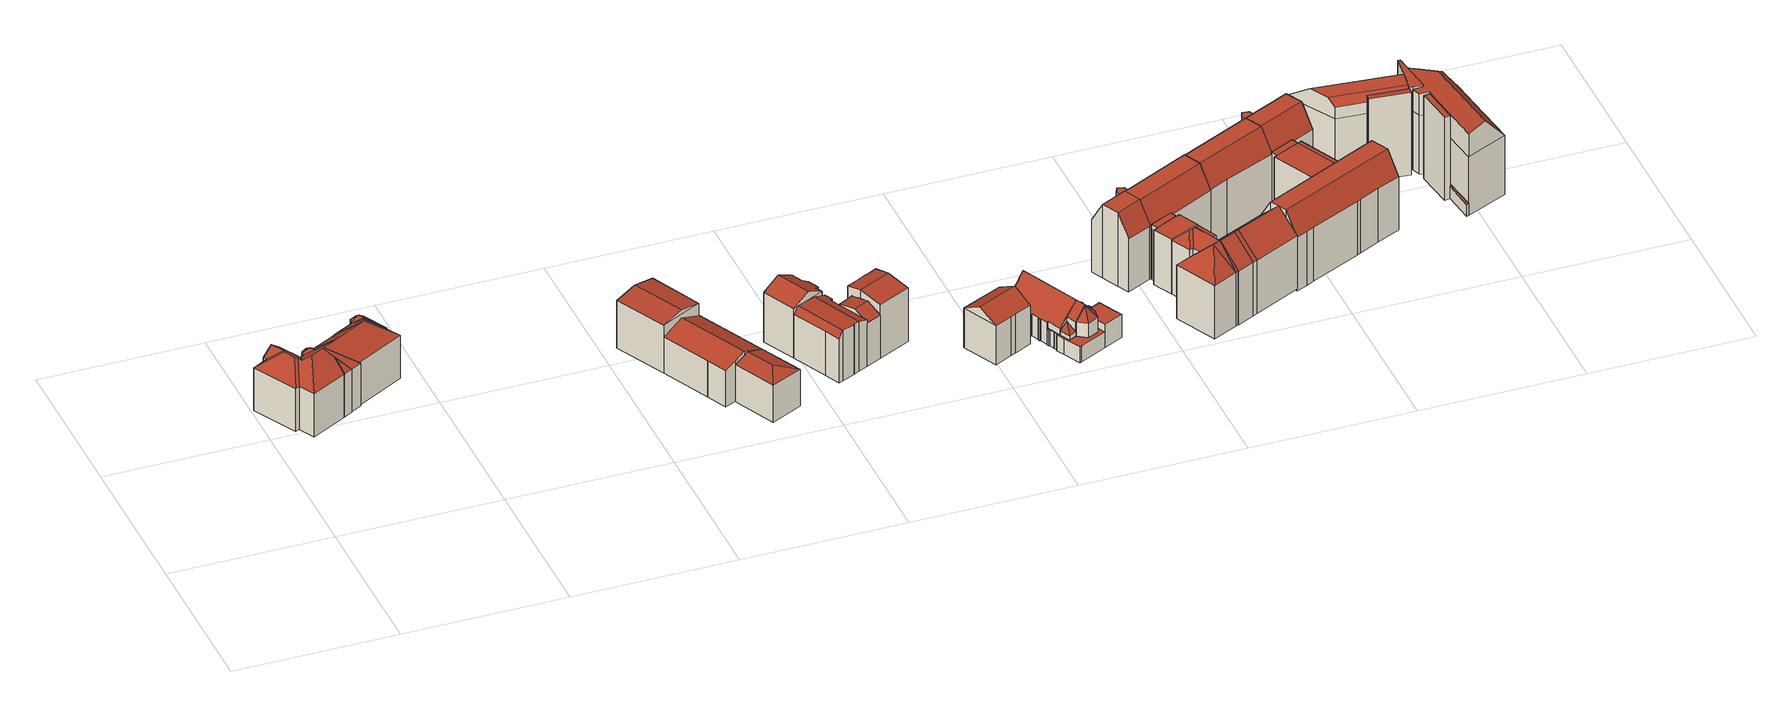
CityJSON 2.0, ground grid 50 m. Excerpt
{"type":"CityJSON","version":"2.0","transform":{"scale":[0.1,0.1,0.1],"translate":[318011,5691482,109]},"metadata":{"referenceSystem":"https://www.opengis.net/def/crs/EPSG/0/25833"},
"CityObjects":{
"building1":{"type":"Building","attributes":{"Dachtyp_tdc":"tdcFreeFormRoof","Gemeindeschluessel":14713000,"Dachneigung":38.33,"QualitaetDacherkennung":7,"Geometrietyp2DReferenz":"3000","function":"31001_2000","roofType":"5000","measuredHeight":20.16},"geometry":[{"type":"MultiSurface","lod":"2","boundaries":[[[0,1,2,3]],[[1,4,5,2]],[[4,6,7,5]],[[6,8,9,7]],[[8,10,11,9]],[[10,12,13,11]],[[12,14,15,13]],[[14,16,17,15]],[[16,18,19,17]],[[18,20,21,19]],[[20,22,23,21]],[[22,24,25,23]],[[24,26,27,25]],[[26,28,29,27]],[[28,30,31,29]],[[30,32,33,31]],[[32,34,35,33]],[[34,36,37,35]],[[36,38,39,37]],[[38,40,41,39]],[[40,42,43,41]],[[42,44,45,43]],[[44,46,47,45]],[[46,48,49,47]],[[48,50,51,49]],[[50,52,53,51]],[[52,54,55,53]],[[54,56,57,55]],[[56,58,59,57]],[[58,60,61,59]],[[60,62,63,61]],[[62,64,65,63]],[[64,0,3,65]],[[66,67,60]],[[67,66,68]],[[67,62,60]],[[67,64,62]],[[64,67,69]],[[66,60,58]],[[70,68,66,58,56]],[[70,56,54]],[[67,68,70,54,52]],[[67,71,69]],[[52,71,67]],[[52,72,71]],[[50,72,52]],[[48,72,50]],[[48,73,72]],[[46,73,48]],[[73,46,74]],[[75,76,74,46,44]],[[75,44,42]],[[77,76,75,42,40]],[[77,40,38]],[[73,74,76,77,38,36]],[[78,79,80,81,82,83,73,36,34]],[[84,85,86,87,88,78,34,32]],[[30,84,32]],[[28,84,30]],[[84,28,26]],[[85,84,26,24]],[[86,85,24,22]],[[87,86,22,20]],[[88,87,20,18]],[[79,78,88,18,16]],[[89,80,79,16,14]],[[90,89,14,12]],[[90,12,10]],[[81,80,89,90,10,8]],[[82,81,8,6]],[[83,82,6,4]],[[72,73,83,4,1]],[[71,72,1,0]],[[69,71,0,64]],[[3,2,5,7,9,11,13,15,17,19,21,23,25,27,29,31,33,35,37,39,41,43,45,47,49,51,53,55,57,59,61,63,65]]],"semantics":{"surfaces":[{"type":"WallSurface"},{"type":"RoofSurface"},{"type":"GroundSurface"}],"values":[0,0,0,0,0,0,0,0,0,0,0,0,0,0,0,0,0,0,0,0,0,0,0,0,0,0,0,0,0,0,0,0,0,1,1,1,1,1,1,1,1,1,1,1,1,1,1,1,1,1,1,1,1,1,1,1,1,0,0,0,1,1,1,1,1,1,1,1,1,1,1,1,1,1,2]}}]},
"building2":{"type":"Building","attributes":{"Dachtyp_tdc":"tdcGableRoof","Gemeindeschluessel":14713000,"Dachneigung":11.36,"QualitaetDacherkennung":78,"Geometrietyp2DReferenz":"3000","function":"31001_9998","roofType":"3100","measuredHeight":17.44},"geometry":[{"type":"MultiSurface","lod":"2","boundaries":[[[91,92,93,94]],[[92,95,96,93]],[[95,97,98,96]],[[97,91,94,98]],[[95,92,99]],[[91,97,100]],[[92,91,100,99]],[[97,95,99,100]],[[94,93,96,98]]],"semantics":{"surfaces":[{"type":"WallSurface"},{"type":"RoofSurface"},{"type":"GroundSurface"}],"values":[0,0,0,0,0,0,1,1,2]}}]},
"building3":{"type":"Building","attributes":{"Gemeindeschluessel":14713000,"Geometrietyp2DReferenz":"3000","function":"31001_9998","roofType":"9999"},"children":["building3-1","building3-2"]},
"building3-1":{"type":"BuildingPart","attributes":{"Dachtyp_tdc":"tdcGableRoof","Dachneigung":21.62,"QualitaetDacherkennung":81,"Geometrietyp2DReferenz":"3000","roofType":"3100","measuredHeight":15},"parents":["building3"],"geometry":[{"type":"MultiSurface","lod":"2","boundaries":[[[101,102,103,104,105]],[[102,106,107,103]],[[106,108,109,107]],[[108,110,94,109]],[[110,111,112,94]],[[111,113,98,112]],[[113,114,115,98]],[[111,110,108,106,102,101,116]],[[116,117,118,114,113,111]],[[119,104,103,107,109,94,112,98,115]],[[101,105,120,116]],[[105,104,119,121]],[[105,121,120]],[[120,122,117,116]],[[119,115,114,118,121]],[[121,118,117,122,120]]],"semantics":{"surfaces":[{"type":"WallSurface"},{"type":"RoofSurface"},{"type":"GroundSurface"},{"type":"ClosureSurface"}],"values":[0,0,0,0,0,0,0,1,1,2,0,3,3,0,3,3]}}]},
"building3-2":{"type":"BuildingPart","attributes":{"Dachtyp_tdc":"tdcHipAndGableRoof","Dachneigung":19.96,"QualitaetDacherkennung":84,"Geometrietyp2DReferenz":"3000","roofType":"5000","measuredHeight":14.25},"parents":["building3"],"geometry":[{"type":"MultiSurface","lod":"2","boundaries":[[[123,124,115,114]],[[123,125,126,124]],[[125,105,104,126]],[[125,123,127]],[[123,114,117,122,127]],[[105,125,127,122,120]],[[115,124,126,104,119]],[[121,119,104,105]],[[114,115,119,121,118]],[[118,117,114]],[[105,120,121]],[[121,120,122,117,118]]],"semantics":{"surfaces":[{"type":"WallSurface"},{"type":"RoofSurface"},{"type":"GroundSurface"},{"type":"ClosureSurface"}],"values":[0,0,0,1,1,1,2,3,3,0,3,3]}}]},
"building4":{"type":"Building","attributes":{"Dachtyp_tdc":"tdcFreeFormRoof","Gemeindeschluessel":14713000,"Dachneigung":27.69,"QualitaetDacherkennung":55,"Geometrietyp2DReferenz":"3000","function":"31001_9998","roofType":"5000","measuredHeight":19.57},"geometry":[{"type":"MultiSurface","lod":"2","boundaries":[[[128,129,130,131]],[[129,132,133,130]],[[132,134,135,133]],[[134,136,137,135]],[[136,138,139,137]],[[138,140,141,139]],[[140,142,143,141]],[[142,144,145,143]],[[144,146,147,145]],[[146,148,149,147]],[[148,128,131,149]],[[148,150,151,128]],[[146,144,142,140,138,136,134,132,129,151,150]],[[129,128,151]],[[148,146,150]],[[131,130,133,135,137,139,141,143,145,147,149]]],"semantics":{"surfaces":[{"type":"WallSurface"},{"type":"RoofSurface"},{"type":"GroundSurface"}],"values":[0,0,0,0,0,0,0,0,0,0,0,1,1,0,0,2]}}]},
"building5":{"type":"Building","attributes":{"Gemeindeschluessel":14713000,"Geometrietyp2DReferenz":"3000","function":"31001_9998","roofType":"9999"},"children":["building5-1","building5-2","building5-3"]},
"building5-1":{"type":"BuildingPart","attributes":{"Dachtyp_tdc":"tdcPolyFlatRoof","Dachneigung":31.79,"QualitaetDacherkennung":42,"Geometrietyp2DReferenz":"3000","roofType":"2100","measuredHeight":15.14},"parents":["building5"],"geometry":[{"type":"MultiSurface","lod":"2","boundaries":[[[152,153,154,155,156]],[[153,157,158,154]],[[157,159,160,158]],[[159,161,162,160]],[[161,163,164,162]],[[163,165,166,164]],[[165,167,168,169,166]],[[167,165,163,161,159,157,153,152]],[[155,154,158,160,162,164,166,169]],[[156,155,169,168]],[[156,168,167,152]]],"semantics":{"surfaces":[{"type":"WallSurface"},{"type":"RoofSurface"},{"type":"GroundSurface"},{"type":"ClosureSurface"}],"values":[0,0,0,0,0,0,0,1,2,3,3]}}]},
"building5-2":{"type":"BuildingPart","attributes":{"Dachtyp_tdc":"tdcGableRoof","Dachneigung":10.55,"QualitaetDacherkennung":51,"Geometrietyp2DReferenz":"3000","roofType":"3100","measuredHeight":17.03},"parents":["building5"],"geometry":[{"type":"MultiSurface","lod":"2","boundaries":[[[170,156,155,171]],[[168,172,173,169]],[[172,174,175,173]],[[174,176,177,175]],[[178,179,180,174,181,182]],[[183,184,178,182,185]],[[168,167,185,182,181,172]],[[170,186,184,183,152,156]],[[172,181,174]],[[174,180,176]],[[171,155,169,173,175,177]],[[169,155,156,168]],[[171,177,176,170]],[[185,167,152,183]],[[156,152,167,168]],[[179,178,184,186]],[[176,180,179,186,170]]],"semantics":{"surfaces":[{"type":"WallSurface"},{"type":"RoofSurface"},{"type":"GroundSurface"},{"type":"ClosureSurface"}],"values":[0,0,0,0,1,1,0,0,0,0,2,3,3,0,3,0,3]}}]},
"building5-3":{"type":"BuildingPart","attributes":{"Dachtyp_tdc":"tdcCutGableRoof","Dachneigung":3.26,"QualitaetDacherkennung":49,"Geometrietyp2DReferenz":"3000","roofType":"9999","measuredHeight":16.94},"parents":["building5"],"geometry":[{"type":"MultiSurface","lod":"2","boundaries":[[[187,188,189,190]],[[188,191,192,189]],[[191,193,149,192]],[[193,194,195,149]],[[194,196,197,195]],[[196,198,147,197]],[[198,199,200,147]],[[199,201,202,200]],[[201,203,204,202]],[[203,205,206,204]],[[205,186,170,171,206]],[[207,208,209,177,176,180]],[[208,210,211,209]],[[210,212,213,211]],[[212,187,190,213]],[[194,193,191,188,187]],[[208,207,179,186,205,203,201,199,198,196]],[[187,212,210,208,196,194]],[[190,189,192,149,195,197,147,200,202,204,206,171,177,209,211,213]],[[180,179,207]],[[176,177,171,170]],[[176,170,186,179,180]]],"semantics":{"surfaces":[{"type":"WallSurface"},{"type":"RoofSurface"},{"type":"GroundSurface"},{"type":"ClosureSurface"}],"values":[0,0,0,0,0,0,0,0,0,0,0,0,0,0,0,1,1,1,2,0,3,3]}}]},
"building6":{"type":"Building","attributes":{"Gemeindeschluessel":14713000,"Geometrietyp2DReferenz":"3000","function":"31001_9998","roofType":"9999"},"children":["building6-1","building6-2"]},
"building6-1":{"type":"BuildingPart","attributes":{"Dachtyp_tdc":"tdcGableRoof","Dachneigung":10.03,"QualitaetDacherkennung":48,"Geometrietyp2DReferenz":"3000","roofType":"3100","measuredHeight":19.35},"parents":["building6"],"geometry":[{"type":"MultiSurface","lod":"2","boundaries":[[[214,215,216,217]],[[215,218,219,216]],[[218,220,219]],[[221,222,223,224,225]],[[222,226,227,223]],[[226,228,229,227]],[[228,230,231,229]],[[230,232,233,231]],[[232,214,217,233]],[[228,226,222,221,218,215,214]],[[214,232,230,228]],[[217,216,219,224,223,227,229,231,233]],[[221,225,220,218]],[[225,224,219,220]]],"semantics":{"surfaces":[{"type":"WallSurface"},{"type":"RoofSurface"},{"type":"GroundSurface"},{"type":"ClosureSurface"}],"values":[0,0,0,0,0,0,0,0,0,1,1,2,0,3]}}]},
"building6-2":{"type":"BuildingPart","attributes":{"Dachtyp_tdc":"tdcPolyFlatRoof","Dachneigung":25.76,"QualitaetDacherkennung":56,"Geometrietyp2DReferenz":"3000","roofType":"2100","measuredHeight":15.82},"parents":["building6"],"geometry":[{"type":"MultiSurface","lod":"2","boundaries":[[[234,225,224,235]],[[220,236,237,219]],[[236,234,235,237]],[[236,220,225,234]],[[235,224,219,237]],[[220,219,224,225]]],"semantics":{"surfaces":[{"type":"WallSurface"},{"type":"RoofSurface"},{"type":"GroundSurface"},{"type":"ClosureSurface"}],"values":[0,0,0,1,2,3]}}]},
"building7":{"type":"Building","attributes":{"Dachtyp_tdc":"tdcFreeFormRoof","Gemeindeschluessel":14713000,"Dachneigung":28.32,"QualitaetDacherkennung":55,"Geometrietyp2DReferenz":"3000","function":"31001_9998","roofType":"5000","measuredHeight":16.63},"geometry":[{"type":"MultiSurface","lod":"2","boundaries":[[[238,239,240,241]],[[239,242,243,240]],[[242,244,245,243]],[[244,246,247,245]],[[246,248,249,247]],[[248,250,251,249]],[[250,238,241,251]],[[252,253,242,239,238]],[[246,244,253,252,250,248]],[[244,242,253]],[[238,250,252]],[[241,240,243,245,247,249,251]]],"semantics":{"surfaces":[{"type":"WallSurface"},{"type":"RoofSurface"},{"type":"GroundSurface"}],"values":[0,0,0,0,0,0,0,1,1,0,0,2]}}]},
"building8":{"type":"Building","attributes":{"name":"Katholisch-apostolische Gemeinde","Gemeindeschluessel":14713000,"QualitaetDacherkennung":100,"Geometrietyp2DReferenz":"3000","function":"31001_3041","roofType":"9999"},"children":["building8-1","building8-2","building8-3","building8-4","building8-5","building8-6"]},
"building8-1":{"type":"BuildingPart","attributes":{"Dachtyp_tdc":"tdcTentRoof","Dachneigung":36.71,"QualitaetDacherkennung":100,"Geometrietyp2DReferenz":"3000","roofType":"3500","measuredHeight":8.41},"parents":["building8"],"geometry":[{"type":"MultiSurface","lod":"2","boundaries":[[[254,255,256]],[[255,257,256]],[[258,259,260,261]],[[262,263,255,254]],[[259,258,263,262]],[[260,259,262,254,264]],[[261,260,264,257,265]],[[263,265,257,255]],[[263,258,261,265]],[[264,254,256]],[[257,264,256]]],"semantics":{"surfaces":[{"type":"RoofSurface"},{"type":"GroundSurface"},{"type":"WallSurface"},{"type":"ClosureSurface"}],"values":[0,0,1,2,3,3,3,2,3,3,3]}}]},
"building8-2":{"type":"BuildingPart","attributes":{"Dachtyp_tdc":"tdcGableRoof","Dachneigung":45.37,"QualitaetDacherkennung":100,"Geometrietyp2DReferenz":"3000","roofType":"3100","measuredHeight":13.93},"parents":["building8"],"geometry":[{"type":"MultiSurface","lod":"2","boundaries":[[[266,267,268,269,270]],[[267,271,272,268]],[[271,273,274,272]],[[273,275,276,274]],[[275,277,278,276]],[[277,279,280,278]],[[279,281,282,280]],[[281,283,284,282]],[[283,285,286,284]],[[285,287,288,286]],[[287,289,290,288]],[[289,291,292,290]],[[291,293,294,292]],[[293,295,296,294]],[[295,297,298,296]],[[297,299,300,298]],[[299,301,302,300]],[[301,303,304,302]],[[303,305,306,304]],[[305,307,308,306]],[[307,309,310,308]],[[309,311,312,310]],[[311,313,314,312]],[[313,315,316,314]],[[315,317,318,316]],[[317,319,320,318]],[[319,321,322,320]],[[321,323,324,322]],[[323,325,326,324]],[[325,327,328,326]],[[327,329,330,328]],[[329,331,332,330]],[[331,333,334,332]],[[333,335,336,334]],[[335,337,338,336]],[[337,339,340,338]],[[339,341,342,340]],[[341,343,344,342]],[[343,345,346,344]],[[345,347,348,346]],[[347,349,350,348]],[[351,352,353,354,349,347,345,343,341,339,337,335,333,331,329,327,325,323,321,319,317,315,313,311,309,307]],[[307,305,303,301,299,297,295,293,291,289,287,285,283,281,279,277,275,273,271,267,266,355,356,357,351]],[[269,268,272,274,276,278,280,282,284,286,288,290,292,294,296,298,300,302,304,306,308,310,312,314,316,318,320,322,324,326,328,330,332,334,336,338,340,342,344,346,348,350,358,359,360,361,362]],[[358,350,349,354]],[[363,353,352]],[[359,358,354,353,363,364]],[[360,359,364,365]],[[364,363,352,366,365]],[[366,352,351]],[[356,254,256,357]],[[259,361,360,365,260]],[[254,262,259,260,264]],[[254,264,256]],[[365,366,357,256,264,260]],[[357,366,351]],[[367,262,254,356,355]],[[362,361,259,262,367]],[[266,270,367,355]],[[362,367,270,269]]],"semantics":{"surfaces":[{"type":"WallSurface"},{"type":"RoofSurface"},{"type":"GroundSurface"},{"type":"ClosureSurface"}],"values":[0,0,0,0,0,0,0,0,0,0,0,0,0,0,0,0,0,0,0,0,0,0,0,0,0,0,0,0,0,0,0,0,0,0,0,0,0,0,0,0,0,1,1,2,3,0,3,0,3,3,0,0,3,3,3,3,0,3,0,3]}}]},
"building8-3":{"type":"BuildingPart","attributes":{"Dachtyp_tdc":"tdcGableRoof","Dachneigung":45.37,"QualitaetDacherkennung":100,"Geometrietyp2DReferenz":"3000","roofType":"3100","measuredHeight":13.85},"parents":["building8"],"geometry":[{"type":"MultiSurface","lod":"2","boundaries":[[[368,352,351,369]],[[357,370,369,351]],[[364,371,261,260,365]],[[256,257,370,357]],[[261,257,264,260]],[[264,257,256]],[[364,365,366,352,363]],[[365,260,264,256,357,366]],[[370,368,369]],[[352,366,351]],[[357,351,366]],[[372,363,352,368]],[[372,371,364,363]],[[368,370,257,261,371,372]]],"semantics":{"surfaces":[{"type":"RoofSurface"},{"type":"GroundSurface"},{"type":"WallSurface"},{"type":"ClosureSurface"}],"values":[0,0,1,2,3,3,3,3,3,3,3,2,3,3]}}]},
"building8-4":{"type":"BuildingPart","attributes":{"Dachtyp_tdc":"tdcPolyFlatRoof","Dachneigung":0,"QualitaetDacherkennung":100,"Geometrietyp2DReferenz":"3000","roofType":"1000","measuredHeight":7.76},"parents":["building8"],"geometry":[{"type":"MultiSurface","lod":"2","boundaries":[[[373,374,348,350,349]],[[374,375,376,348]],[[375,377,378,376]],[[377,379,380,378]],[[379,381,382,380]],[[381,383,384,382]],[[383,385,386,384]],[[385,387,388,386]],[[387,389,390,388]],[[389,391,392,390]],[[391,393,394,392]],[[393,395,396,397,394]],[[395,393,391,389,387,385,383,381,379,377,375,374,373,398,353,363,372,399]],[[400,401,359,358,350,348,376,378,380,382,384,386,388,390,392,394,397]],[[401,371,364,359]],[[371,372,363,364]],[[354,353,398]],[[359,364,363,353,354,358]],[[349,354,398,373]],[[358,354,349,350]],[[402,396,395,399]],[[397,396,402,400]],[[401,400,402,399,372,371]]],"semantics":{"surfaces":[{"type":"WallSurface"},{"type":"RoofSurface"},{"type":"GroundSurface"},{"type":"ClosureSurface"}],"values":[0,0,0,0,0,0,0,0,0,0,0,0,1,2,0,3,0,3,0,3,0,3,3]}}]},
"building8-5":{"type":"BuildingPart","attributes":{"Dachtyp_tdc":"tdcTentRoof","Dachneigung":89.99,"QualitaetDacherkennung":100,"Geometrietyp2DReferenz":"3000","roofType":"4000","measuredHeight":13.88},"parents":["building8"],"geometry":[{"type":"MultiSurface","lod":"2","boundaries":[[[403,368,369]],[[404,403,369]],[[370,404,369]],[[401,400,405,406,407]],[[408,402,399,372,368,403]],[[400,401,371,372,399,402]],[[408,405,400,402]],[[409,408,403,404]],[[409,406,405,408]],[[265,409,404,370]],[[265,261,407,406,409]],[[401,407,261,371]],[[261,265,370,368,372,371]],[[368,370,369]]],"semantics":{"surfaces":[{"type":"RoofSurface"},{"type":"GroundSurface"},{"type":"WallSurface"},{"type":"ClosureSurface"}],"values":[0,0,0,1,2,3,3,2,3,2,3,2,3,3]}}]},
"building8-6":{"type":"BuildingPart","attributes":{"Dachtyp_tdc":"tdcPolyFlatRoof","Dachneigung":0,"QualitaetDacherkennung":100,"Geometrietyp2DReferenz":"3000","roofType":"1000","measuredHeight":5.29},"parents":["building8"],"geometry":[{"type":"MultiSurface","lod":"2","boundaries":[[[396,410,411,397]],[[410,412,413,411]],[[412,414,415,413]],[[414,416,417,415]],[[416,418,419,417]],[[418,420,421,419]],[[420,422,423,421]],[[422,424,425,423]],[[424,426,427,425]],[[426,428,429,427]],[[428,430,431,429]],[[430,270,269,431]],[[263,262,367,270,430,428,426,424,422,420,418,416,414,412,410,396,402,408,409,265]],[[407,406,405,400,397,411,413,415,417,419,421,423,425,427,429,431,269,362,361,432]],[[407,261,265,409,406]],[[406,409,408,405]],[[405,408,402,400]],[[397,400,402,396]],[[362,269,270,367]],[[432,361,259,258]],[[258,259,262,263]],[[361,362,367,262,259]],[[432,258,261,407]],[[258,263,265,261]]],"semantics":{"surfaces":[{"type":"WallSurface"},{"type":"RoofSurface"},{"type":"GroundSurface"},{"type":"ClosureSurface"}],"values":[0,0,0,0,0,0,0,0,0,0,0,0,1,2,3,3,3,3,3,0,3,3,0,3]}}]},
"building9":{"type":"Building","attributes":{"Gemeindeschluessel":14713000,"Geometrietyp2DReferenz":"3000","function":"31001_9998","roofType":"9999"},"children":["building9-1","building9-2","building9-3","building9-4","building9-5","building9-6"]},
"building9-1":{"type":"BuildingPart","attributes":{"Dachtyp_tdc":"tdcPolyFlatRoof","Dachneigung":0,"QualitaetDacherkennung":76,"Geometrietyp2DReferenz":"3000","roofType":"1000","measuredHeight":18.33},"parents":["building9"],"geometry":[{"type":"MultiSurface","lod":"2","boundaries":[[[433,434,435,436]],[[434,437,438,435]],[[437,439,440,438]],[[439,441,442,440]],[[443,444,445,446]],[[443,447,448,444]],[[447,433,436,448]],[[447,443,446,441,439,437,434,433]],[[436,435,438,440,442,445,444,448]],[[446,445,442,441]]],"semantics":{"surfaces":[{"type":"WallSurface"},{"type":"RoofSurface"},{"type":"GroundSurface"},{"type":"ClosureSurface"}],"values":[0,0,0,0,0,0,0,1,2,3]}}]},
"building9-2":{"type":"BuildingPart","attributes":{"Dachtyp_tdc":"tdcCutGableRoof","Dachneigung":59.52,"QualitaetDacherkennung":71,"Geometrietyp2DReferenz":"3000","roofType":"9999","measuredHeight":24.68},"parents":["building9"],"geometry":[{"type":"MultiSurface","lod":"2","boundaries":[[[449,450,451,452]],[[450,453,454,451]],[[453,455,456,454]],[[455,457,458,456]],[[457,459,460,458]],[[459,461,462,460]],[[461,463,464,462]],[[463,465,464]],[[453,450,449,466,467,468,469]],[[470,463,461,459,457,455]],[[469,470,455,453]],[[471,452,451,454,456,458,460,462,464,472,473,474,475]],[[466,449,452,471]],[[476,465,463,470]],[[472,464,465,476]],[[469,468,477,476,470]],[[468,474,473,477]],[[477,473,472,476]],[[466,471,475,467]],[[474,468,467,475]]],"semantics":{"surfaces":[{"type":"WallSurface"},{"type":"RoofSurface"},{"type":"GroundSurface"},{"type":"ClosureSurface"}],"values":[0,0,0,0,0,0,0,0,1,1,1,2,0,0,3,0,3,3,3,3]}}]},
"building9-3":{"type":"BuildingPart","attributes":{"Dachtyp_tdc":"tdcCutGableRoof","Dachneigung":59.88,"QualitaetDacherkennung":78,"Geometrietyp2DReferenz":"3000","roofType":"9999","measuredHeight":24.64},"parents":["building9"],"geometry":[{"type":"MultiSurface","lod":"2","boundaries":[[[478,479,480,481]],[[482,483,471,484]],[[483,466,471]],[[465,485,486,464]],[[487,488,489,490]],[[491,492,493,494]],[[492,495,496,493]],[[495,478,481,496]],[[497,483,482,479,478,495]],[[492,491,488,487,485,465,476,477]],[[495,492,477,468,497]],[[481,480,484,471,475,474,473,472,464,486,490,489,494,493,496]],[[482,484,480,479]],[[467,466,483,497]],[[475,471,466,467]],[[468,467,497]],[[473,474,468,477]],[[474,475,467,468]],[[465,464,472,476]],[[476,472,473,477]],[[490,486,485,487]],[[494,489,488,491]]],"semantics":{"surfaces":[{"type":"WallSurface"},{"type":"RoofSurface"},{"type":"GroundSurface"},{"type":"ClosureSurface"}],"values":[0,0,0,0,0,0,0,0,1,1,1,2,3,0,3,0,3,3,3,3,3,3]}}]},
"building9-4":{"type":"BuildingPart","attributes":{"Dachtyp_tdc":"tdcPolyFlatRoof","Dachneigung":0,"QualitaetDacherkennung":57,"Geometrietyp2DReferenz":"3000","roofType":"1000","measuredHeight":21.5},"parents":["building9"],"geometry":[{"type":"MultiSurface","lod":"2","boundaries":[[[498,499,500,501]],[[499,502,503,500]],[[502,504,487,490,503]],[[505,498,501,486,485]],[[505,504,502,499,498]],[[501,500,503,490,486]],[[485,487,504,505]],[[485,486,490,487]]],"semantics":{"surfaces":[{"type":"WallSurface"},{"type":"RoofSurface"},{"type":"GroundSurface"},{"type":"ClosureSurface"}],"values":[0,0,0,0,1,2,0,3]}}]},
"building9-5":{"type":"BuildingPart","attributes":{"Dachtyp_tdc":"tdcPolyFlatRoof","Dachneigung":0,"QualitaetDacherkennung":66,"Geometrietyp2DReferenz":"3000","roofType":"1000","measuredHeight":18.33},"parents":["building9"],"geometry":[{"type":"MultiSurface","lod":"2","boundaries":[[[441,506,482,484,442]],[[507,446,445,480,479]],[[507,506,441,446]],[[445,442,484,480]],[[442,445,446,441]],[[479,482,506,507]],[[479,480,484,482]]],"semantics":{"surfaces":[{"type":"WallSurface"},{"type":"RoofSurface"},{"type":"GroundSurface"},{"type":"ClosureSurface"}],"values":[0,0,1,2,3,0,3]}}]},
"building9-6":{"type":"BuildingPart","attributes":{"Dachtyp_tdc":"tdcPolyFlatRoof","Dachneigung":59.27,"QualitaetDacherkennung":52,"Geometrietyp2DReferenz":"3000","roofType":"2100","measuredHeight":21.6},"parents":["building9"],"geometry":[{"type":"MultiSurface","lod":"2","boundaries":[[[508,509,510,489,488]],[[509,511,512,510]],[[511,513,491,494,512]],[[513,511,509,508]],[[489,510,512,494]],[[488,491,513,508]],[[488,489,494,491]]],"semantics":{"surfaces":[{"type":"WallSurface"},{"type":"RoofSurface"},{"type":"GroundSurface"},{"type":"ClosureSurface"}],"values":[0,0,0,1,2,0,3]}}]},
"building10":{"type":"Building","attributes":{"Dachtyp_tdc":"tdcFreeFormRoof","Gemeindeschluessel":14713000,"Dachneigung":43.14,"QualitaetDacherkennung":8,"Geometrietyp2DReferenz":"3000","function":"31001_9998","roofType":"5000","measuredHeight":24.7},"geometry":[{"type":"MultiSurface","lod":"2","boundaries":[[[514,515,516,517]],[[515,518,519,516]],[[518,520,521,519]],[[520,522,523,521]],[[522,524,525,523]],[[524,526,527,525]],[[526,528,529,527]],[[528,530,531,529]],[[530,532,533,531]],[[532,534,535,533]],[[534,536,537,535]],[[536,538,539,537]],[[538,540,541,539]],[[540,542,543,541]],[[542,544,545,543]],[[544,546,547,545]],[[546,514,517,547]],[[548,549,550,551,552,546,544]],[[548,544,542]],[[549,548,542,540]],[[553,550,549,540,538]],[[554,555,556,553,538,536]],[[554,536,534]],[[555,532,530]],[[554,532,555]],[[532,554,534]],[[557,556,555,530,528]],[[558,559,556,557,528,526]],[[560,558,526,524]],[[561,560,524,522]],[[561,522,520]],[[559,558,560,561,520,518]],[[551,550,553,556,559,518,515]],[[552,551,515,514]],[[552,514,546]],[[517,516,519,521,523,525,527,529,531,533,535,537,539,541,543,545,547]]],"semantics":{"surfaces":[{"type":"WallSurface"},{"type":"RoofSurface"},{"type":"GroundSurface"}],"values":[0,0,0,0,0,0,0,0,0,0,0,0,0,0,0,0,0,1,1,1,1,1,1,1,1,1,1,1,1,1,0,1,1,1,1,2]}}]},
"building11":{"type":"Building","attributes":{"Gemeindeschluessel":14713000,"Geometrietyp2DReferenz":"3000","function":"31001_9998","roofType":"9999"},"children":["building11-1","building11-2","building11-3","building11-4","building11-5","building11-6","building11-7","building11-8","building11-9"]},
"building11-1":{"type":"BuildingPart","attributes":{"Dachtyp_tdc":"tdcCutGableRoof","Dachneigung":58.99,"QualitaetDacherkennung":68,"Geometrietyp2DReferenz":"3000","roofType":"9999","measuredHeight":25.26},"parents":["building11"],"geometry":[{"type":"MultiSurface","lod":"2","boundaries":[[[562,563,564,565]],[[566,567,568,569]],[[570,571,572,573]],[[574,575,576,577]],[[574,578,579,575]],[[578,562,565,579]],[[580,581,582,583,584,563,562,578]],[[574,577,571,570,567,566,585]],[[578,574,585,580]],[[565,564,586,587,588,589,590,569,568,573,572,576,575,579]],[[584,586,564,563]],[[589,588,581,580]],[[582,591,583]],[[588,587,591,582,581]],[[587,586,584,583,591]],[[585,590,589,580]],[[566,569,590,585]],[[573,568,567,570]],[[577,576,572,571]]],"semantics":{"surfaces":[{"type":"WallSurface"},{"type":"RoofSurface"},{"type":"GroundSurface"},{"type":"ClosureSurface"}],"values":[0,0,0,0,0,0,1,1,1,2,3,0,0,3,3,3,3,3,3]}}]},
"building11-2":{"type":"BuildingPart","attributes":{"Dachtyp_tdc":"tdcPolyFlatRoof","Dachneigung":0,"QualitaetDacherkennung":77,"Geometrietyp2DReferenz":"3000","roofType":"1000","measuredHeight":18.8},"parents":["building11"],"geometry":[{"type":"MultiSurface","lod":"2","boundaries":[[[592,593,594,595]],[[596,597,598,599]],[[597,592,595,598]],[[597,596,593,592]],[[595,594,599,598]],[[599,594,593,596]]],"semantics":{"surfaces":[{"type":"WallSurface"},{"type":"RoofSurface"},{"type":"GroundSurface"},{"type":"ClosureSurface"}],"values":[0,0,0,1,2,3]}}]},
"building11-3":{"type":"BuildingPart","attributes":{"Dachtyp_tdc":"tdcCutGableRoof","Dachneigung":59.78,"QualitaetDacherkennung":70,"Geometrietyp2DReferenz":"3000","roofType":"9999","measuredHeight":25.23},"parents":["building11"],"geometry":[{"type":"MultiSurface","lod":"2","boundaries":[[[600,601,602,603]],[[601,604,605,602]],[[604,606,607,605]],[[606,608,609,607]],[[608,610,611,609]],[[610,612,613,611]],[[612,614,615,613]],[[614,616,617,615]],[[616,618,619,617]],[[618,620,621,619]],[[620,622,623,621]],[[622,624,625,623]],[[626,627,628,629]],[[627,630,631,628]],[[630,632,633,631]],[[632,600,603,633]],[[614,612,610,608,606,604,601,600,632]],[[630,627,626,634,624,622,620,618,616]],[[632,630,616,614]],[[603,602,605,607,609,611,613,615,617,619,621,623,625,635,629,628,631,633]],[[634,635,625,624]],[[626,629,635,634]]],"semantics":{"surfaces":[{"type":"WallSurface"},{"type":"RoofSurface"},{"type":"GroundSurface"},{"type":"ClosureSurface"}],"values":[0,0,0,0,0,0,0,0,0,0,0,0,0,0,0,0,1,1,1,2,3,3]}}]},
"building11-4":{"type":"BuildingPart","attributes":{"Dachtyp_tdc":"tdcCutGableRoof","Dachneigung":59.58,"QualitaetDacherkennung":73,"Geometrietyp2DReferenz":"3000","roofType":"9999","measuredHeight":25.24},"parents":["building11"],"geometry":[{"type":"MultiSurface","lod":"2","boundaries":[[[636,637,638,639]],[[637,640,641,638]],[[640,642,643,641]],[[642,644,645,643]],[[644,646,647,645]],[[646,648,649,647]],[[648,650,651,649]],[[650,652,566,569,651]],[[642,640,637,636,653,591,582,654]],[[585,652,650,648,646,644]],[[654,580,585,644,642]],[[587,655,639,638,641,643,645,647,649,651,569,590,589,588]],[[655,587,591,653]],[[636,639,655,653]],[[566,652,585]],[[590,569,566,585]],[[588,589,580,654,581]],[[589,590,585,580]],[[582,581,654]],[[591,587,588,581,582]]],"semantics":{"surfaces":[{"type":"WallSurface"},{"type":"RoofSurface"},{"type":"GroundSurface"},{"type":"ClosureSurface"}],"values":[0,0,0,0,0,0,0,0,1,1,1,2,3,3,0,3,0,3,0,3]}}]},
"building11-5":{"type":"BuildingPart","attributes":{"Dachtyp_tdc":"tdcPolyFlatRoof","Dachneigung":0,"QualitaetDacherkennung":82,"Geometrietyp2DReferenz":"3000","roofType":"1000","measuredHeight":18.8},"parents":["building11"],"geometry":[{"type":"MultiSurface","lod":"2","boundaries":[[[656,657,658,659]],[[660,596,599,661]],[[662,663,594,593]],[[664,665,666,667]],[[664,656,659,665]],[[664,667,662,593,596,660,657,656]],[[659,658,661,599,594,663,666,665]],[[660,661,658,657]],[[593,594,599,596]],[[667,666,663,662]]],"semantics":{"surfaces":[{"type":"WallSurface"},{"type":"RoofSurface"},{"type":"GroundSurface"},{"type":"ClosureSurface"}],"values":[0,0,0,0,0,1,2,3,3,3]}}]},
"building11-6":{"type":"BuildingPart","attributes":{"Dachtyp_tdc":"tdcPolyFlatRoof","Dachneigung":0,"QualitaetDacherkennung":60,"Geometrietyp2DReferenz":"3000","roofType":"1000","measuredHeight":18.79},"parents":["building11"],"geometry":[{"type":"MultiSurface","lod":"2","boundaries":[[[668,660,661,564,563]],[[657,669,636,639,658]],[[670,671,584,586,587,591]],[[670,672,669,657,660,668,671]],[[586,564,661,658,639,655,587]],[[563,584,671,668]],[[563,564,586,584]],[[658,661,660,657]],[[653,636,669,672]],[[653,655,639,636]],[[591,653,672,670]],[[591,587,655,653]]],"semantics":{"surfaces":[{"type":"WallSurface"},{"type":"RoofSurface"},{"type":"GroundSurface"},{"type":"ClosureSurface"}],"values":[0,0,0,1,2,0,3,3,0,3,0,3]}}]},
"building11-7":{"type":"BuildingPart","attributes":{"Dachtyp_tdc":"tdcPolyFlatRoof","Dachneigung":0,"QualitaetDacherkennung":46,"Geometrietyp2DReferenz":"3000","roofType":"1000","measuredHeight":18.77},"parents":["building11"],"geometry":[{"type":"MultiSurface","lod":"2","boundaries":[[[673,667,666,625,624]],[[662,674,675,663]],[[674,676,626,629,675]],[[677,676,674,662,667,673]],[[625,666,663,675,629,635]],[[663,666,667,662]],[[634,626,676,677]],[[634,635,629,626]],[[624,634,677,673]],[[624,625,635,634]]],"semantics":{"surfaces":[{"type":"WallSurface"},{"type":"RoofSurface"},{"type":"GroundSurface"},{"type":"ClosureSurface"}],"values":[0,0,0,1,2,3,0,3,0,3]}}]},
"building11-8":{"type":"BuildingPart","attributes":{"Dachtyp_tdc":"tdcPolyFlatRoof","Dachneigung":59.24,"QualitaetDacherkennung":24,"Geometrietyp2DReferenz":"3000","roofType":"2100","measuredHeight":22.07},"parents":["building11"],"geometry":[{"type":"MultiSurface","lod":"2","boundaries":[[[571,678,679,572]],[[678,680,681,679]],[[680,682,683,681]],[[682,577,576,683]],[[577,682,680,678,571]],[[572,679,681,683,576]],[[572,576,577,571]]],"semantics":{"surfaces":[{"type":"WallSurface"},{"type":"RoofSurface"},{"type":"GroundSurface"},{"type":"ClosureSurface"}],"values":[0,0,0,0,1,2,3]}}]},
"building11-9":{"type":"BuildingPart","attributes":{"Dachtyp_tdc":"tdcPolyFlatRoof","Dachneigung":0,"QualitaetDacherkennung":37,"Geometrietyp2DReferenz":"3000","roofType":"1000","measuredHeight":22.12},"parents":["building11"],"geometry":[{"type":"MultiSurface","lod":"2","boundaries":[[[684,685,686,687]],[[685,688,689,686]],[[688,570,573,689]],[[567,684,687,568]],[[567,570,688,685,684]],[[687,686,689,573,568]],[[567,568,573,570]]],"semantics":{"surfaces":[{"type":"WallSurface"},{"type":"RoofSurface"},{"type":"GroundSurface"},{"type":"ClosureSurface"}],"values":[0,0,0,0,1,2,3]}}]},
"building12":{"type":"Building","attributes":{"name":"Listhaus","Gemeindeschluessel":14713000,"Geometrietyp2DReferenz":"3000","function":"31001_9998","roofType":"9999"},"children":["building12-1","building12-2","building12-3","building12-4","building12-5","building12-6"]},
"building12-1":{"type":"BuildingPart","attributes":{"Dachtyp_tdc":"tdcPolyFlatRoof","Dachneigung":0,"QualitaetDacherkennung":0,"Geometrietyp2DReferenz":"3000","roofType":"9999","measuredHeight":4.06},"parents":["building12"],"geometry":[{"type":"MultiSurface","lod":"2","boundaries":[[[690,691,692,693,694]],[[694,693,695,696]],[[692,691,697,698]],[[691,690,699,697]],[[696,695,698,697,699]],[[698,695,693,692]],[[696,699,690,694]]],"semantics":{"surfaces":[{"type":"RoofSurface"},{"type":"WallSurface"},{"type":"GroundSurface"},{"type":"ClosureSurface"}],"values":[0,1,1,1,2,3,3]}}]},
"building12-2":{"type":"BuildingPart","attributes":{"Dachtyp_tdc":"tdcFreeFormRoof","Dachneigung":50.01,"QualitaetDacherkennung":24,"Geometrietyp2DReferenz":"3000","roofType":"5000","measuredHeight":28.65},"parents":["building12"],"geometry":[{"type":"MultiSurface","lod":"2","boundaries":[[[700,701,702,703]],[[701,704,705,702]],[[704,706,707,705]],[[706,708,709,707]],[[708,710,711,709]],[[710,712,692,698,711]],[[713,714,715,695,693]],[[714,716,717,715]],[[716,718,719,717]],[[720,721,722,723,724]],[[725,726,727,723,722,728,729,730,731]],[[732,724,723,727,710,733,706]],[[706,733,708]],[[708,733,710]],[[704,732,706]],[[701,720,724,732,704]],[[713,725,731,714]],[[714,731,730,716]],[[716,730,729,718]],[[712,726,725,713]],[[710,727,726,712]],[[700,721,720,701]],[[719,734,703,702,705,707,709,711,698,695,715,717]],[[734,719,718,735]],[[703,734,735,700]],[[693,692,712,713]],[[693,695,698,692]],[[718,729,728,735]],[[735,728,722,721,700]]],"semantics":{"surfaces":[{"type":"WallSurface"},{"type":"RoofSurface"},{"type":"GroundSurface"},{"type":"ClosureSurface"}],"values":[0,0,0,0,0,0,0,0,0,1,1,1,0,0,0,0,0,0,0,0,0,0,2,3,3,0,3,3,3]}}]},
"building12-3":{"type":"BuildingPart","attributes":{"Dachtyp_tdc":"tdcPolyFlatRoof","Dachneigung":0,"QualitaetDacherkennung":51,"Geometrietyp2DReferenz":"3000","roofType":"1000","measuredHeight":27.79},"parents":["building12"],"geometry":[{"type":"MultiSurface","lod":"2","boundaries":[[[736,737,721,700,703,738,739,740]],[[741,742,743,744,745,719,718,729]],[[741,746,737,736,747,748,742]],[[745,738,703,734,719]],[[740,747,736]],[[748,743,742]],[[739,738,745,744]],[[739,744,743,748,747,740]],[[728,722,721,737,746]],[[735,734,703,700]],[[735,700,721,722,728]],[[729,728,746,741]],[[718,719,734,735]],[[718,735,728,729]]],"semantics":{"surfaces":[{"type":"WallSurface"},{"type":"RoofSurface"},{"type":"GroundSurface"},{"type":"ClosureSurface"}],"values":[0,0,1,2,0,0,3,3,0,3,3,0,3,3]}}]},
"building12-4":{"type":"BuildingPart","attributes":{"Dachtyp_tdc":"tdcPolyFlatRoof","Dachneigung":0,"QualitaetDacherkennung":47,"Geometrietyp2DReferenz":"3000","roofType":"1000","measuredHeight":27.81},"parents":["building12"],"geometry":[{"type":"MultiSurface","lod":"2","boundaries":[[[749,750,694,696,751]],[[752,753,754,699,690]],[[753,749,751,754]],[[753,752,750,749]],[[751,696,699,754]],[[690,694,750,752]],[[690,699,696,694]]],"semantics":{"surfaces":[{"type":"WallSurface"},{"type":"RoofSurface"},{"type":"GroundSurface"},{"type":"ClosureSurface"}],"values":[0,0,0,1,2,0,3]}}]},
"building12-5":{"type":"BuildingPart","attributes":{"Dachtyp_tdc":"tdcPolyFlatRoof","Dachneigung":2.87,"QualitaetDacherkennung":23,"Geometrietyp2DReferenz":"3000","roofType":"2100","measuredHeight":27.87},"parents":["building12"],"geometry":[{"type":"MultiSurface","lod":"2","boundaries":[[[755,756,757,758,759,760]],[[756,761,762,757]],[[761,763,764,765,766,762]],[[761,756,755,763]],[[766,758,757,762]],[[755,760,764,763]],[[759,758,766,765]],[[759,765,764,760]]],"semantics":{"surfaces":[{"type":"WallSurface"},{"type":"RoofSurface"},{"type":"GroundSurface"},{"type":"ClosureSurface"}],"values":[0,0,0,1,2,0,3,3]}}]},
"building12-6":{"type":"BuildingPart","attributes":{"Dachtyp_tdc":"tdcCutGableRoof","Dachneigung":40.79,"QualitaetDacherkennung":26,"Geometrietyp2DReferenz":"3000","roofType":"9999","measuredHeight":28.01},"parents":["building12"],"geometry":[{"type":"MultiSurface","lod":"2","boundaries":[[[744,759,758,745]],[[765,767,768,766]],[[767,769,770,768]],[[769,739,738,770]],[[769,771,772,747,740]],[[764,760,743,748,773,774]],[[775,772,771,773,748]],[[765,764,774,767]],[[767,774,773,771,769]],[[744,743,760,759]],[[769,740,739]],[[738,745,758,766,768,770]],[[745,738,739,744]],[[766,758,759,765]],[[772,775,748,747]],[[739,740,747,748,743,744]],[[759,760,764,765]]],"semantics":{"surfaces":[{"type":"WallSurface"},{"type":"RoofSurface"},{"type":"GroundSurface"},{"type":"ClosureSurface"}],"values":[0,0,0,0,1,1,1,0,0,0,0,2,3,3,0,3,3]}}]}
},
"vertices":[
[407,673,167],[432,626,167],[432,626,23],[407,673,23],[281,545,167],[281,545,23],[283,541,167],[283,541,23],[249,523,167],[249,523,23],[249,521,167],[249,521,23],[223,508,167],[223,508,23],[221,507,167],[221,507,23],[110,448,167],[110,448,23],[84,497,167],[84,497,23],[71,491,167],[71,491,23],[0,626,167],[0,626,23],[48,652,167],[48,652,23],[42,663,167],[42,663,23],[54,669,167],[54,669,23],[94,691,167],[94,691,23],[101,695,167],[101,695,23],[138,627,167],[138,627,23],[150,634,167],[150,634,23],[147,640,167],[147,640,23],[152,652,167],[152,652,23],[170,662,167],[170,662,23],[184,659,167],[184,659,23],[187,654,167],[187,654,23],[253,689,167],[253,689,23],[267,697,167],[267,697,23],[331,731,167],[331,731,23],[329,737,167],[329,737,23],[332,749,167],[332,749,23],[354,761,167],[354,761,23],[367,756,167],[367,756,23],[370,751,167],[370,751,23],[411,675,167],[411,675,23],[356,743,180],[360,721,185],[353,735,184],[351,692,202],[345,738,179],[348,690,202],[337,655,222],[245,605,222],[179,625,183],[173,644,180],[171,639,183],[164,641,179],[115,554,210],[140,546,224],[181,568,224],[182,569,223],[186,571,223],[187,574,222],[72,679,193],[93,639,194],[82,602,215],[98,572,215],[108,569,210],[207,551,202],[210,547,199],
[1118,390,184],[1041,548,184],[1041,548,24],[1118,390,24],[1170,610,186],[1170,610,24],[1246,452,186],[1246,452,24],[1106,580,199],[1183,421,199],
[1253,192,159],[1220,176,145],[1220,176,24],[1253,192,24],[1253,192,148],[1190,238,145],[1190,238,24],[1191,239,145],[1191,239,24],[1118,390,145],[1182,421,174],[1182,421,24],[1246,452,146],[1350,238,146],[1350,238,24],[1286,207,174],[1338,232,151],[1349,237,146],[1286,207,24],[1286,207,161],[1286,207,147],[1299,214,166],
[1413,107,146],[1413,107,24],[1315,60,148],[1315,60,24],[1340,130,166],
[1430,433,188],[1532,482,190],[1532,482,23],[1430,433,23],[1550,446,189],[1550,446,23],[1560,451,183],[1560,451,23],[1568,449,180],[1568,449,23],[1584,415,180],[1584,415,23],[1581,408,183],[1581,408,23],[1570,402,189],[1570,402,23],[1579,383,190],[1579,383,23],[1581,378,190],[1581,378,23],[1479,330,188],[1479,330,23],[1531,354,219],[1482,457,219],
[1625,323,174],[1626,326,173],[1626,326,23],[1625,323,23],[1625,323,167],[1619,339,164],[1619,339,23],[1622,342,163],[1622,342,23],[1629,346,163],[1629,346,23],[1645,354,163],[1645,354,23],[1648,355,163],[1648,355,23],[1656,340,173],[1656,340,167],[1656,340,23],
[1610,316,167],[1610,316,23],[1701,245,167],[1701,245,23],[1701,244,167],[1701,244,23],[1654,221,167],[1654,221,23],[1635,263,193],[1647,237,178],[1654,221,168],[1701,245,168],[1681,286,193],[1625,323,182],[1610,316,182],[1656,340,182],[1610,316,177],
[1566,179,192],[1553,173,170],[1553,173,23],[1566,179,23],[1531,221,171],[1531,221,23],[1479,330,170],[1493,336,192],[1493,336,23],[1553,365,189],[1553,365,23],[1581,378,177],[1590,382,174],[1590,382,23],[1603,356,174],[1603,356,23],[1601,352,175],[1601,352,23],[1594,349,178],[1594,349,23],[1654,221,178],[1626,208,189],[1626,208,23],[1605,198,190],[1605,198,23],[1606,197,190],[1606,197,23],
[1668,313,216],[1648,355,207],[1648,355,22],[1668,313,22],[1678,370,207],[1678,370,22],[1678,370,180],[1716,389,207],[1716,388,207],[1716,388,22],[1716,389,22],[1716,389,180],[1749,405,207],[1749,405,22],[1770,361,216],[1770,361,22],[1803,293,202],[1803,293,22],[1701,245,202],[1701,245,22],
[1708,405,172],[1708,405,22],[1670,386,172],[1670,386,22],
[1936,212,154],[2061,271,154],[2061,271,21],[1936,212,21],[2063,267,157],[2063,267,21],[2113,162,151],[2113,162,21],[2060,138,151],[2060,138,21],[2044,130,151],[2044,130,21],[1989,103,151],[1989,103,21],[1963,157,187],[2087,216,187],
[2179,105,86],[2194,73,86],[2202,116,105],[2217,84,86],[2194,73,21],[2179,105,21],[2202,116,21],[2217,84,21],[2179,105,73],[2194,73,73],[2202,116,86],[2217,84,73],
[2157,146,93],[2146,169,92],[2146,169,20],[2157,146,20],[2157,146,73],[2144,168,90],[2144,168,20],[2141,174,89],[2141,174,20],[2143,176,92],[2143,176,20],[2132,199,93],[2132,199,20],[2129,199,89],[2129,199,20],[2126,205,89],[2126,205,20],[2129,206,92],[2129,206,20],[2117,231,92],[2117,231,20],[2114,230,89],[2114,230,20],[2112,236,89],[2112,236,20],[2114,237,92],[2114,237,20],[2109,249,92],[2109,249,20],[2099,252,84],[2099,252,20],[2090,271,84],[2090,271,20],[2092,281,90],[2092,281,20],[2090,285,90],[2090,285,20],[2135,307,142],[2135,307,20],[2134,309,141],[2134,309,20],[2150,316,159],[2150,316,20],[2163,323,144],[2163,323,20],[2164,321,144],[2164,321,20],[2206,341,97],[2206,341,20],[2210,335,96],[2210,335,20],[2219,332,89],[2219,332,20],[2229,311,89],[2229,311,20],[2224,303,97],[2224,303,20],[2230,292,96],[2230,292,20],[2233,293,93],[2233,293,20],[2236,287,92],[2236,287,20],[2234,285,95],[2234,285,20],[2246,261,95],[2246,261,20],[2248,262,92],[2248,262,20],[2251,256,92],[2251,256,20],[2248,254,96],[2248,254,20],[2260,231,95],[2260,231,20],[2263,232,92],[2263,232,20],[2266,225,92],[2266,225,20],[2263,224,95],[2263,224,20],[2275,200,95],[2275,200,20],[2274,200,95],[2274,200,20],[2236,132,159],[2270,148,121],[2292,158,97],[2293,159,95],[2159,147,95],[2179,105,95],[2202,116,121],[2293,159,20],[2270,148,20],[2236,132,20],[2179,105,20],[2159,147,20],[2270,148,97],[2270,148,21],[2236,132,21],[2236,132,121],[2159,147,73],
[2285,116,121],[2251,100,159],[2217,84,121],[2285,116,21],[2285,116,97],
[2274,200,97],[2275,200,97],[2277,201,97],[2277,201,20],[2280,195,97],[2280,195,20],[2278,193,97],[2278,193,20],[2286,177,97],[2286,177,20],[2289,178,97],[2289,178,20],[2293,168,97],[2293,168,20],[2295,169,97],[2295,169,20],[2296,166,97],[2296,166,20],[2323,179,97],[2323,179,20],[2360,103,97],[2360,103,20],[2300,74,97],[2300,74,73],[2300,74,20],[2293,159,97],[2284,106,97],[2284,106,20],[2285,116,20],[2284,106,73],
[2280,81,121],[2247,65,121],[2280,81,20],[2247,65,20],[2217,84,20],[2280,81,73],[2247,65,73],
[2215,33,73],[2215,33,20],[2209,30,73],[2209,30,20],[2183,83,73],[2183,83,20],[2171,107,73],[2171,107,20],[2170,110,73],[2170,110,20],[2172,111,73],[2172,111,20],[2168,121,73],[2168,121,20],[2169,121,73],[2169,121,20],[2161,138,73],[2161,138,20],[2158,137,73],[2158,137,20],[2155,144,73],[2155,144,20],[2194,73,20],
[2658,296,200],[2564,253,200],[2564,253,17],[2658,296,17],[2535,313,200],[2535,313,17],[2548,319,200],[2548,319,17],[2548,320,200],[2548,320,17],[2618,354,200],[2618,354,17],[2617,354,17],[2617,354,200],[2628,359,200],[2628,359,17],
[2532,340,193],[2457,304,195],[2457,304,17],[2532,340,17],[2440,340,264],[2440,340,17],[2414,393,264],[2414,393,17],[2396,430,194],[2396,430,17],[2470,467,192],[2470,467,17],[2475,470,192],[2475,470,17],[2486,448,234],[2486,448,17],[2486,448,230],[2537,342,193],[2520,378,261],[2519,379,263],[2519,379,264],[2494,432,264],[2537,342,17],[2494,432,17],[2494,430,17],[2519,379,17],[2520,378,17],[2494,432,261],[2494,430,264],
[2754,446,192],[2609,374,191],[2609,374,17],[2754,446,17],[2538,340,190],[2537,342,196],[2538,340,17],[2498,453,230],[2498,453,17],[2527,467,231],[2553,480,231],[2553,480,17],[2527,467,17],[2703,553,232],[2711,536,264],[2711,536,17],[2703,553,17],[2736,484,263],[2736,484,17],[2520,378,263],
[2487,476,232],[2495,496,232],[2495,496,17],[2487,476,17],[2516,490,232],[2516,490,17],[2527,467,232],[2498,453,232],
[2538,340,200],[2609,374,200],
[2553,480,233],[2543,502,192],[2543,502,17],[2694,573,196],[2694,573,17],[2703,553,233],
[2688,232,197],[2678,228,197],[2678,228,18],[2688,232,18],[2687,208,197],[2687,208,18],[2834,278,197],[2834,278,18],[2896,150,197],[2896,150,18],[2750,80,197],[2750,80,18],[2736,74,197],[2736,74,18],[2683,48,197],[2683,48,18],[2682,48,197],[2682,48,18],[2675,45,197],[2675,45,18],[2597,7,197],[2597,7,18],[2535,137,197],[2535,137,18],[2617,176,197],[2617,176,18],[2606,197,197],[2606,197,18],[2594,192,197],[2594,192,18],[2564,253,197],[2564,253,18],[2658,296,197],[2658,296,18],[2610,237,229],[2622,242,229],[2629,240,234],[2630,244,231],[2641,249,231],[2668,158,234],[2631,103,265],[2654,114,265],[2653,113,265],[2652,113,265],[2706,138,264],[2654,113,264],[2720,145,264],[2865,214,264],
[3121,620,192],[3047,584,192],[3047,584,11],[3121,620,11],[2924,658,232],[2950,670,232],[2950,670,11],[2924,658,11],[2979,684,232],[2991,690,232],[2991,690,11],[2979,684,11],[3078,711,263],[3078,711,11],[3070,728,11],[3070,728,232],[3103,659,264],[3103,659,11],[2957,589,264],[2957,588,263],[2958,588,262],[2975,551,194],[2976,550,192],[2932,641,263],[2976,550,11],[2975,551,11],[2957,588,11],[2957,589,11],[2932,641,11],[2975,551,192],
[3127,444,199],[3116,439,199],[3116,439,11],[3127,444,11],[3057,564,199],[3067,569,199],[3067,569,11],[3057,564,11],
[3262,325,189],[3188,291,191],[3188,291,11],[3262,325,11],[3125,260,190],[3125,260,11],[3113,254,190],[3113,254,11],[2955,179,191],[2955,179,11],[2931,167,191],[2931,167,11],[2896,150,191],[2896,150,11],[2878,188,263],[2878,188,11],[2852,241,263],[2852,241,11],[2834,278,194],[2834,278,11],[2893,307,195],[2893,307,11],[3052,382,195],[3052,382,11],[3052,384,193],[3052,384,11],[3168,440,192],[3200,455,192],[3200,455,11],[3168,440,11],[3218,417,263],[3218,417,11],[3244,364,263],[3244,364,11],[3169,440,192],[3169,440,11],
[2972,548,191],[2813,475,195],[2813,475,11],[2972,548,11],[2754,446,194],[2754,446,11],[2737,483,264],[2737,483,11],[2711,535,263],[2711,535,11],[2694,573,193],[2694,573,11],[2750,602,191],[2750,602,11],[2913,680,191],[2913,680,11],[2924,658,233],[2971,549,192],[2957,588,264],[2971,549,11],
[2971,524,199],[2982,529,199],[2982,529,11],[2971,524,11],[3056,564,199],[3056,564,11],[3123,427,199],[3123,427,11],[3032,399,199],[3032,399,11],[3043,402,11],[3043,402,199],
[3047,584,199],[2972,548,199],[2975,551,199],[2976,550,199],[2971,549,199],
[3052,384,199],[3126,420,199],[3126,420,11],[3168,440,199],[3169,440,199],
[2981,712,191],[2981,712,11],[3059,750,191],[3059,750,11],[3060,748,193],[3060,748,11],
[2939,693,232],[2947,713,232],[2947,713,11],[2939,693,11],[2968,708,232],[2968,708,11],
[3450,421,47],[3462,323,47],[3468,326,47],[3441,541,47],[3436,540,47],[3441,541,7],[3436,540,7],[3462,323,7],[3468,326,7],[3450,421,7],
[3418,720,204],[3499,711,204],[3499,711,7],[3418,720,7],[3540,689,204],[3540,689,7],[3563,649,204],[3563,649,7],[3574,560,204],[3574,560,7],[3598,386,204],[3598,386,7],[3468,326,204],[3441,541,204],[3440,551,204],[3440,551,7],[3413,561,204],[3413,561,7],[3404,587,204],[3404,587,7],[3499,711,238],[3418,720,262],[3423,682,282],[3492,617,293],[3531,694,236],[3441,541,282],[3468,326,282],[3527,353,293],[3435,583,282],[3404,587,276],[3413,561,277],[3440,551,282],[3540,689,225],[3574,560,205],[3435,583,7],[3435,583,204],
[3410,721,285],[3418,720,285],[3410,721,7],[3410,721,223],[3410,721,226],[3404,587,285],[3394,588,285],[3394,588,270],[3394,588,223],[3394,588,7],[3435,583,285],[3402,654,285],[3395,600,285],
[3417,538,285],[3436,540,285],[3417,538,7],[3450,421,285],[3433,418,285],[3433,418,7],
[3393,584,284],[3391,564,285],[3391,564,7],[3393,584,7],[3393,584,223],[3393,584,265],[3270,577,285],[3270,577,7],[3273,595,284],[3273,595,262],[3273,595,223],[3273,595,7],
[3181,603,223],[3181,603,7],[3091,758,223],[3091,758,7],[3137,679,287],[3401,651,287],[3169,624,285],[3181,603,261],[3399,631,286]
]}
